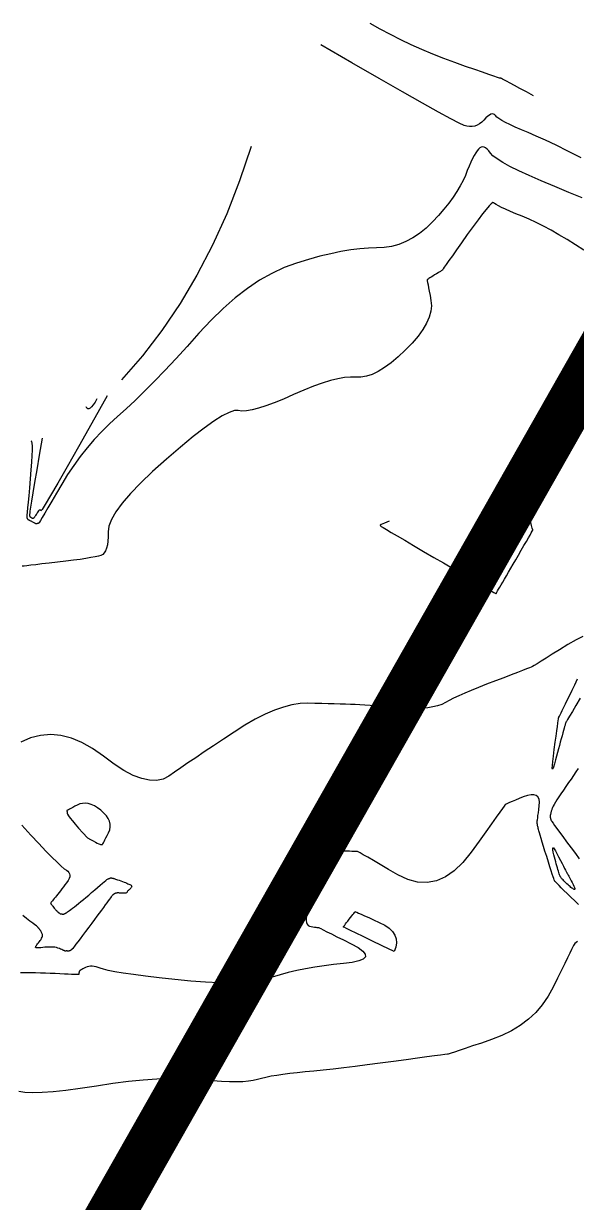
# Model space of a CAD drawing. Header units: metres. Extents: x 729358 to 732680, y 1423022 to 1426117.
# Drawn here: x 730748.8 to 730792.7, y 1425827.6 to 1425921.1 of the extents above; entities that cross this region are included whole.
import ezdxf

# ---------------------------------------------------------------- set-up
doc = ezdxf.new("R2010")
doc.units = ezdxf.units.M
doc.header["$MEASUREMENT"] = 0
doc.linetypes.add('PHANTOM', pattern=[2.5, 1.25, -0.25, 0.25, -0.25, 0.25, -0.25])
for name, color, linetype in [('36Bound', 6, 'PHANTOM'), ('CONTOUR', 59, 'Continuous'), ('INDEX-CON', 252, 'Continuous')]:
    doc.layers.add(name, color=color, linetype=linetype)

# ---------------------------------------------------------------- blocks, each defined once
blk = doc.blocks.new('ct 50 rai')
at = {"layer": 'CONTOUR', "flags": 128}
for points in [[(-212.702, 136.377), (-213.282, 136.69), (-213.788, 136.962), (-214.218, 137.193), (-214.574, 137.384), (-214.854, 137.533), (-215.059, 137.642), (-215.188, 137.71), (-215.243, 137.738), (-215.259, 137.744), (-215.273, 137.75), (-215.285, 137.756), (-215.295, 137.761), (-215.304, 137.766), (-215.311, 137.77), (-215.315, 137.774), (-215.318, 137.777), (-215.32, 137.779), (-215.323, 137.781), (-215.326, 137.781), (-215.329, 137.78), (-215.333, 137.778), (-215.337, 137.775), (-215.341, 137.772), (-215.345, 137.767), (-215.406, 137.781), (-215.578, 137.836), (-215.861, 137.932), (-216.256, 138.067), (-216.762, 138.243), (-217.379, 138.46), (-218.108, 138.716), (-218.948, 139.013), (-219.837, 139.339), (-220.713, 139.682), (-221.574, 140.043), (-222.422, 140.421), (-223.257, 140.817), (-224.078, 141.23), (-224.885, 141.661), (-225.679, 142.109)], [(-208.862, 128.27), (-209.908, 128.713), (-211.02, 129.172), (-212.101, 129.623), (-213.056, 130.04), (-213.885, 130.424), (-214.587, 130.773), (-215.162, 131.088), (-215.611, 131.369), (-215.934, 131.617), (-216.13, 131.83), (-216.261, 132.007), (-216.389, 132.144), (-216.513, 132.243), (-216.633, 132.302), (-216.749, 132.322), (-216.862, 132.303), (-216.971, 132.245), (-217.077, 132.147), (-217.184, 132.012), (-217.298, 131.842), (-217.419, 131.635), (-217.547, 131.393), (-217.681, 131.115), (-217.822, 130.801), (-217.97, 130.451), (-218.125, 130.066), (-218.304, 129.655), (-218.526, 129.23), (-218.79, 128.79), (-219.096, 128.335), (-219.445, 127.866), (-219.836, 127.382), (-220.269, 126.883), (-220.745, 126.37), (-221.249, 125.882), (-221.767, 125.46), (-222.301, 125.103), (-222.848, 124.813), (-223.41, 124.589), (-223.987, 124.43), (-224.578, 124.338), (-225.184, 124.311), (-225.82, 124.298), (-226.501, 124.245), (-227.228, 124.153), (-227.999, 124.021), (-228.816, 123.85), (-229.678, 123.639), (-230.585, 123.389), (-231.538, 123.099), (-232.512, 122.742), (-233.485, 122.288), (-234.455, 121.738), (-235.422, 121.091), (-236.388, 120.348), (-237.352, 119.509), (-238.313, 118.574), (-239.273, 117.541), (-240.212, 116.493), (-241.114, 115.508), (-241.978, 114.586), (-242.805, 113.728), (-243.594, 112.933), (-244.345, 112.201), (-245.058, 111.533), (-245.734, 110.928), (-246.379, 110.342), (-246.997, 109.732), (-247.59, 109.098), (-248.156, 108.439), (-248.697, 107.756), (-249.213, 107.048), (-249.702, 106.316), (-250.166, 105.56), (-250.588, 104.839), (-250.954, 104.214), (-251.264, 103.685), (-251.518, 103.252), (-251.715, 102.916), (-251.856, 102.675), (-251.941, 102.53), (-251.97, 102.482), (-251.97, 102.481), (-251.971, 102.48), (-251.972, 102.478), (-251.974, 102.477), (-251.976, 102.475), (-251.978, 102.473), (-251.98, 102.47), (-251.983, 102.468), (-251.986, 102.465), (-251.989, 102.462), (-251.992, 102.46), (-251.996, 102.458), (-251.999, 102.456), (-252.003, 102.455), (-252.006, 102.453), (-252.01, 102.452), (-252.015, 102.45), (-252.022, 102.448), (-252.032, 102.446), (-252.044, 102.443), (-252.058, 102.439), (-252.074, 102.435), (-252.092, 102.43), (-252.113, 102.425), (-252.134, 102.42), (-252.153, 102.416), (-252.169, 102.412), (-252.183, 102.409), (-252.195, 102.408), (-252.205, 102.406), (-252.212, 102.406), (-252.218, 102.406), (-252.225, 102.409), (-252.239, 102.415), (-252.259, 102.425), (-252.285, 102.439), (-252.317, 102.457), (-252.356, 102.478), (-252.401, 102.504), (-252.453, 102.532), (-252.505, 102.562), (-252.553, 102.588), (-252.596, 102.612), (-252.635, 102.633), (-252.669, 102.651), (-252.698, 102.666), (-252.723, 102.679), (-252.743, 102.688), (-252.759, 102.696), (-252.774, 102.703), (-252.787, 102.709), (-252.798, 102.714), (-252.808, 102.719), (-252.815, 102.722), (-252.82, 102.725), (-252.824, 102.727), (-252.826, 102.73), (-252.83, 102.734), (-252.834, 102.74), (-252.839, 102.747), (-252.845, 102.757), (-252.851, 102.768), (-252.858, 102.781), (-252.866, 102.795), (-252.874, 102.81), (-252.881, 102.824), (-252.887, 102.835), (-252.893, 102.846), (-252.898, 102.855), (-252.903, 102.863), (-252.906, 102.869), (-252.909, 102.874), (-252.912, 102.878), (-252.914, 102.882), (-252.916, 102.886), (-252.918, 102.89), (-252.919, 102.895), (-252.92, 102.899), (-252.921, 102.904), (-252.922, 102.909), (-252.918, 102.961), (-252.905, 103.108), (-252.884, 103.349), (-252.854, 103.686), (-252.815, 104.117), (-252.767, 104.643), (-252.711, 105.264), (-252.646, 105.979), (-252.585, 106.694), (-252.539, 107.311), (-252.509, 107.832), (-252.495, 108.255), (-252.496, 108.582), (-252.513, 108.812), (-252.545, 108.945), (-252.593, 108.98)], [(-247.371, 112.325), (-247.525, 112.062), (-247.667, 111.853), (-247.795, 111.696), (-247.91, 111.592), (-248.012, 111.542), (-248.101, 111.544), (-248.177, 111.599), (-248.239, 111.708)], [(-248.129, 77.488), (-247.888, 77.358), (-247.678, 77.247), (-247.499, 77.153), (-247.351, 77.077), (-247.233, 77.019), (-247.147, 76.979), (-247.09, 76.956), (-247.065, 76.951), (-247.055, 76.955), (-247.045, 76.959), (-247.035, 76.961), (-247.024, 76.964), (-247.013, 76.965), (-247.003, 76.966), (-246.992, 76.967), (-246.981, 76.966), (-246.97, 76.966), (-246.961, 76.966), (-246.952, 76.965), (-246.945, 76.965), (-246.939, 76.964), (-246.935, 76.964), (-246.931, 76.963), (-246.929, 76.962), (-246.92, 76.977), (-246.896, 77.02), (-246.859, 77.092), (-246.807, 77.194), (-246.74, 77.325), (-246.659, 77.486), (-246.564, 77.675), (-246.455, 77.894), (-246.362, 78.126), (-246.318, 78.356), (-246.321, 78.582), (-246.373, 78.806), (-246.473, 79.028), (-246.62, 79.246), (-246.816, 79.462), (-247.059, 79.675), (-247.323, 79.867), (-247.579, 80.019), (-247.826, 80.131), (-248.066, 80.203), (-248.297, 80.235), (-248.52, 80.227), (-248.736, 80.18), (-248.943, 80.092), (-249.134, 79.992), (-249.299, 79.905), (-249.439, 79.831), (-249.553, 79.77), (-249.642, 79.723), (-249.705, 79.689), (-249.743, 79.669), (-249.756, 79.662), (-249.756, 79.659), (-249.755, 79.648), (-249.754, 79.631), (-249.752, 79.607), (-249.749, 79.576), (-249.746, 79.538), (-249.742, 79.493), (-249.738, 79.441), (-249.709, 79.363), (-249.63, 79.237), (-249.503, 79.063), (-249.326, 78.843), (-249.101, 78.575), (-248.826, 78.26), (-248.502, 77.898), (-248.129, 77.488)], [(-223.77, 68.474), (-224.719, 68.93), (-225.541, 69.325), (-226.237, 69.659), (-226.806, 69.933), (-227.249, 70.145), (-227.565, 70.297), (-227.754, 70.389), (-227.818, 70.419), (-227.81, 70.429), (-227.788, 70.457), (-227.751, 70.505), (-227.699, 70.572), (-227.632, 70.658), (-227.551, 70.763), (-227.454, 70.887), (-227.343, 71.03), (-227.232, 71.173), (-227.136, 71.297), (-227.054, 71.402), (-226.987, 71.488), (-226.935, 71.554), (-226.898, 71.602), (-226.876, 71.631), (-226.868, 71.64), (-226.839, 71.627), (-226.749, 71.587), (-226.601, 71.519), (-226.392, 71.425), (-226.124, 71.304), (-225.797, 71.157), (-225.41, 70.982), (-224.964, 70.78), (-224.529, 70.556), (-224.175, 70.314), (-223.904, 70.053), (-223.714, 69.774), (-223.605, 69.476), (-223.579, 69.16), (-223.634, 68.826), (-223.77, 68.474)]]:
    blk.add_lwpolyline(points, dxfattribs=at)
at = {"layer": 'CONTOUR'}
for points in [[(-209.156, 83.004), (-209.346, 82.727), (-209.539, 82.446), (-209.735, 82.16), (-209.933, 81.871), (-210.135, 81.577), (-210.341, 81.279), (-210.535, 80.994), (-210.706, 80.738), (-210.854, 80.512), (-210.978, 80.315), (-211.078, 80.148), (-211.155, 80.01), (-211.208, 79.903), (-211.237, 79.824), (-211.254, 79.762), (-211.271, 79.703), (-211.286, 79.648), (-211.3, 79.595), (-211.314, 79.546), (-211.326, 79.499), (-211.338, 79.456), (-211.349, 79.416), (-211.358, 79.379), (-211.367, 79.347), (-211.374, 79.319), (-211.38, 79.296), (-211.385, 79.276), (-211.389, 79.261), (-211.392, 79.251), (-211.393, 79.244), (-211.394, 79.24), (-211.395, 79.237), (-211.396, 79.234), (-211.396, 79.231), (-211.397, 79.229), (-211.397, 79.228), (-211.397, 79.227), (-211.397, 79.226), (-211.397, 79.224), (-211.396, 79.219), (-211.395, 79.21), (-211.393, 79.197), (-211.39, 79.181), (-211.387, 79.161), (-211.383, 79.138), (-211.379, 79.111), (-211.375, 79.084), (-211.371, 79.06), (-211.368, 79.04), (-211.365, 79.023), (-211.363, 79.01), (-211.362, 78.999), (-211.361, 78.993), (-211.36, 78.989), (-211.359, 78.985), (-211.355, 78.977), (-211.35, 78.965), (-211.342, 78.949), (-211.331, 78.929), (-211.319, 78.905), (-211.305, 78.877), (-211.288, 78.844), (-211.248, 78.781), (-211.164, 78.66), (-211.036, 78.48), (-210.863, 78.242), (-210.647, 77.946), (-210.386, 77.591), (-210.082, 77.179), (-209.733, 76.708), (-209.385, 76.239), (-209.083, 75.831)], [(-209.15, 72.209), (-209.444, 72.484), (-209.749, 72.781), (-210.041, 73.069), (-210.294, 73.32), (-210.509, 73.532), (-210.685, 73.706), (-210.822, 73.843), (-210.92, 73.941), (-210.98, 74.001), (-211.002, 74.023), (-211.004, 74.027), (-211.008, 74.033), (-211.013, 74.041), (-211.019, 74.05), (-211.026, 74.062), (-211.034, 74.075), (-211.044, 74.091), (-211.054, 74.108), (-211.074, 74.154), (-211.11, 74.254), (-211.162, 74.409), (-211.23, 74.618), (-211.315, 74.881), (-211.416, 75.199), (-211.534, 75.572), (-211.668, 75.999), (-211.802, 76.43), (-211.922, 76.815), (-212.026, 77.154), (-212.115, 77.448), (-212.189, 77.695), (-212.248, 77.897), (-212.291, 78.052), (-212.32, 78.162), (-212.339, 78.245), (-212.357, 78.319), (-212.372, 78.386), (-212.384, 78.444), (-212.394, 78.494), (-212.402, 78.536), (-212.408, 78.571), (-212.411, 78.597), (-212.413, 78.618), (-212.415, 78.637), (-212.416, 78.655), (-212.418, 78.67), (-212.419, 78.684), (-212.42, 78.697), (-212.421, 78.707), (-212.421, 78.715), (-212.422, 78.722), (-212.422, 78.729), (-212.423, 78.734), (-212.423, 78.739), (-212.423, 78.742), (-212.423, 78.745), (-212.423, 78.747), (-212.423, 78.748), (-212.421, 78.768), (-212.413, 78.829), (-212.4, 78.93), (-212.382, 79.071), (-212.358, 79.253), (-212.33, 79.474), (-212.296, 79.736), (-212.257, 80.038), (-212.241, 80.33), (-212.274, 80.564), (-212.358, 80.74), (-212.491, 80.857), (-212.675, 80.916), (-212.909, 80.915), (-213.193, 80.857), (-213.526, 80.74), (-213.863, 80.601), (-214.156, 80.479), (-214.406, 80.374), (-214.611, 80.284), (-214.772, 80.211), (-214.89, 80.154), (-214.964, 80.113), (-214.994, 80.089), (-215.042, 80.017), (-215.172, 79.832), (-215.383, 79.534), (-215.675, 79.124), (-216.049, 78.602), (-216.504, 77.967), (-217.039, 77.219), (-217.656, 76.359), (-218.323, 75.529), (-219.007, 74.872), (-219.709, 74.387), (-220.428, 74.075), (-221.165, 73.936), (-221.92, 73.969), (-222.692, 74.174), (-223.482, 74.553), (-224.231, 74.988), (-224.881, 75.366), (-225.43, 75.685), (-225.879, 75.946), (-226.229, 76.15), (-226.479, 76.295), (-226.629, 76.382), (-226.679, 76.411), (-226.697, 76.411), (-226.75, 76.412), (-226.84, 76.413), (-226.965, 76.415), (-227.126, 76.418), (-227.323, 76.421), (-227.556, 76.425), (-227.824, 76.429), (-228.109, 76.423), (-228.391, 76.393), (-228.671, 76.342), (-228.948, 76.267), (-229.222, 76.17), (-229.494, 76.051), (-229.762, 75.909), (-230.029, 75.744), (-230.271, 75.561), (-230.469, 75.362), (-230.623, 75.147), (-230.733, 74.917), (-230.798, 74.671), (-230.818, 74.41), (-230.794, 74.134), (-230.726, 73.842), (-230.646, 73.544), (-230.586, 73.251), (-230.547, 72.962), (-230.529, 72.677), (-230.531, 72.397), (-230.553, 72.121), (-230.597, 71.849), (-230.661, 71.582), (-230.721, 71.332), (-230.753, 71.113), (-230.757, 70.925), (-230.734, 70.767), (-230.682, 70.64), (-230.603, 70.544), (-230.496, 70.478), (-230.36, 70.443), (-230.221, 70.425), (-230.099, 70.409), (-229.997, 70.395), (-229.913, 70.384), (-229.848, 70.376), (-229.801, 70.369), (-229.773, 70.366), (-229.764, 70.364), (-229.764, 70.364), (-229.764, 70.364), (-229.764, 70.364), (-229.764, 70.364), (-229.764, 70.364), (-229.764, 70.364), (-229.764, 70.364), (-229.764, 70.364), (-229.723, 70.344), (-229.603, 70.284), (-229.403, 70.184), (-229.122, 70.044), (-228.761, 69.864), (-228.32, 69.644), (-227.798, 69.384), (-227.196, 69.084), (-226.644, 68.779), (-226.272, 68.506), (-226.078, 68.263), (-226.064, 68.052), (-226.23, 67.871), (-226.574, 67.721), (-227.098, 67.602), (-227.802, 67.514), (-228.585, 67.434), (-229.346, 67.339), (-230.087, 67.227), (-230.807, 67.101), (-231.505, 66.958), (-232.183, 66.801), (-232.84, 66.627), (-233.475, 66.439), (-234.143, 66.264), (-234.895, 66.132), (-235.733, 66.043), (-236.655, 65.997), (-237.662, 65.994), (-238.754, 66.034), (-239.932, 66.118), (-241.193, 66.244), (-242.427, 66.387), (-243.52, 66.522), (-244.471, 66.647), (-245.281, 66.763), (-245.95, 66.87), (-246.478, 66.968), (-246.864, 67.057), (-247.11, 67.137), (-247.281, 67.203), (-247.445, 67.253), (-247.602, 67.286), (-247.752, 67.302), (-247.894, 67.302), (-248.03, 67.284), (-248.158, 67.249), (-248.28, 67.198), (-248.391, 67.141), (-248.487, 67.089), (-248.57, 67.044), (-248.639, 67.005), (-248.693, 66.971), (-248.734, 66.943), (-248.76, 66.921), (-248.773, 66.905), (-248.778, 66.892), (-248.783, 66.878), (-248.787, 66.864), (-248.791, 66.849), (-248.794, 66.834), (-248.796, 66.818), (-248.798, 66.801), (-248.8, 66.785), (-248.8, 66.768), (-248.801, 66.751), (-248.801, 66.736), (-248.801, 66.721), (-248.801, 66.706), (-248.8, 66.693), (-248.798, 66.679), (-248.797, 66.667), (-248.819, 66.657), (-248.888, 66.651), (-249.006, 66.649), (-249.172, 66.651), (-249.385, 66.657), (-249.646, 66.667), (-249.955, 66.682), (-250.312, 66.7), (-250.694, 66.719), (-251.079, 66.735), (-251.467, 66.748), (-251.858, 66.759), (-252.251, 66.766), (-252.647, 66.77), (-253.046, 66.771), (-253.447, 66.769)], [(-213.683, 106.588), (-213.77, 106.555), (-213.806, 106.542)], [(-213.659, 106.46), (-213.683, 106.588)], [(-224.177, 102.615), (-224.539, 102.469), (-224.799, 102.358), (-224.883, 102.311), (-224.879, 102.297), (-224.876, 102.284), (-224.873, 102.273), (-224.87, 102.264), (-224.868, 102.256), (-224.867, 102.25), (-224.866, 102.245), (-224.865, 102.242), (-224.811, 102.209), (-224.65, 102.113), (-224.382, 101.955), (-224.007, 101.734), (-223.526, 101.451), (-222.937, 101.106), (-222.242, 100.697), (-221.439, 100.227), (-220.619, 99.745), (-219.869, 99.306), (-219.19, 98.908), (-218.582, 98.551), (-218.045, 98.236), (-217.578, 97.962), (-217.182, 97.73), (-216.857, 97.539), (-216.585, 97.38), (-216.35, 97.242), (-216.15, 97.125), (-215.987, 97.029), (-215.861, 96.955), (-215.77, 96.902), (-215.715, 96.87), (-215.697, 96.859), (-215.697, 96.859), (-215.697, 96.859), (-215.697, 96.859), (-215.697, 96.859), (-215.697, 96.859), (-215.697, 96.859), (-215.697, 96.859), (-215.697, 96.86), (-215.688, 96.874), (-215.663, 96.918), (-215.62, 96.99), (-215.561, 97.092), (-215.485, 97.222), (-215.392, 97.382), (-215.283, 97.571), (-215.156, 97.788), (-215.015, 98.031), (-214.862, 98.294), (-214.696, 98.579), (-214.519, 98.884), (-214.329, 99.21), (-214.127, 99.557), (-213.913, 99.925), (-213.686, 100.314), (-213.469, 100.689), (-213.281, 101.016), (-213.122, 101.293), (-212.992, 101.523), (-212.892, 101.703), (-212.821, 101.835), (-212.78, 101.918), (-212.768, 101.953), (-212.771, 101.963), (-212.775, 101.971), (-212.779, 101.978), (-212.783, 101.983), (-212.788, 101.986), (-212.793, 101.989), (-212.799, 101.989), (-212.806, 101.988), (-212.825, 102.058), (-212.871, 102.273), (-212.942, 102.632), (-213.038, 103.135), (-213.141, 103.675)]]:
    blk.add_lwpolyline(points, dxfattribs=at)
at = {"layer": 'INDEX-CON', "flags": 128}
for points in [[(-208.936, 131.454), (-209.982, 131.984), (-210.924, 132.45), (-211.763, 132.85), (-212.499, 133.185), (-213.131, 133.455), (-213.68, 133.684), (-214.164, 133.895), (-214.585, 134.09), (-214.941, 134.267), (-215.233, 134.427), (-215.461, 134.57), (-215.625, 134.695), (-215.724, 134.803), (-215.798, 134.885), (-215.884, 134.931), (-215.982, 134.941), (-216.092, 134.916), (-216.215, 134.854), (-216.349, 134.757), (-216.496, 134.624), (-216.656, 134.456), (-216.825, 134.286), (-217.002, 134.149), (-217.187, 134.046), (-217.38, 133.977), (-217.581, 133.94), (-217.79, 133.938), (-218.006, 133.968), (-218.231, 134.032), (-218.608, 134.203), (-219.284, 134.554), (-220.259, 135.084), (-221.532, 135.795), (-223.104, 136.685), (-224.975, 137.755), (-227.144, 139.005), (-229.611, 140.435)], [(-235.124, 132.359), (-236.045, 129.63), (-237.071, 127.018), (-238.201, 124.525), (-239.435, 122.15), (-240.773, 119.894), (-242.216, 117.755), (-243.762, 115.735), (-245.412, 113.833)], [(-208.707, 124.122), (-209.391, 124.562), (-210.054, 124.973), (-210.698, 125.354), (-211.321, 125.705), (-211.924, 126.026), (-212.507, 126.318), (-213.069, 126.58), (-213.612, 126.813), (-214.114, 127.02), (-214.553, 127.207), (-214.93, 127.373), (-215.245, 127.519), (-215.498, 127.643), (-215.689, 127.747), (-215.818, 127.831), (-215.884, 127.893), (-215.948, 127.9), (-216.068, 127.814), (-216.244, 127.636), (-216.476, 127.365), (-216.765, 127.003), (-217.109, 126.548), (-217.51, 126.001), (-217.968, 125.362), (-218.423, 124.719), (-218.818, 124.161), (-219.153, 123.688), (-219.427, 123.299), (-219.641, 122.995), (-219.795, 122.776), (-219.888, 122.641), (-219.921, 122.592), (-219.924, 122.585), (-219.927, 122.578), (-219.93, 122.572), (-219.933, 122.567), (-219.936, 122.562), (-219.938, 122.557), (-219.941, 122.553), (-219.944, 122.55), (-219.957, 122.541), (-219.988, 122.521), (-220.037, 122.49), (-220.105, 122.447), (-220.191, 122.392), (-220.296, 122.327), (-220.42, 122.25), (-220.562, 122.162), (-220.704, 122.074), (-220.827, 121.997), (-220.932, 121.933), (-221.017, 121.88), (-221.083, 121.839), (-221.13, 121.809), (-221.159, 121.792), (-221.168, 121.786), (-221.163, 121.76), (-221.148, 121.683), (-221.124, 121.555), (-221.089, 121.375), (-221.045, 121.144), (-220.991, 120.862), (-220.927, 120.528), (-220.853, 120.143), (-220.816, 119.723), (-220.863, 119.281), (-220.992, 118.818), (-221.205, 118.335), (-221.502, 117.831), (-221.881, 117.306), (-222.344, 116.76), (-222.891, 116.194), (-223.467, 115.655), (-224.018, 115.194), (-224.546, 114.81), (-225.049, 114.502), (-225.527, 114.272), (-225.982, 114.119), (-226.412, 114.043), (-226.817, 114.044), (-227.239, 114.057), (-227.717, 114.017), (-228.251, 113.924), (-228.842, 113.779), (-229.488, 113.581), (-230.191, 113.329), (-230.95, 113.025), (-231.765, 112.668), (-232.572, 112.313), (-233.305, 112.014), (-233.963, 111.771), (-234.548, 111.583), (-235.06, 111.452), (-235.497, 111.377), (-235.86, 111.358), (-236.15, 111.395), (-236.46, 111.392), (-236.886, 111.252), (-237.426, 110.976), (-238.082, 110.563), (-238.853, 110.014), (-239.739, 109.328), (-240.74, 108.506), (-241.856, 107.547), (-242.956, 106.559), (-243.907, 105.646), (-244.709, 104.811), (-245.363, 104.052), (-245.868, 103.37), (-246.225, 102.764), (-246.433, 102.235), (-246.493, 101.782), (-246.488, 101.391), (-246.506, 101.044), (-246.545, 100.742), (-246.606, 100.485), (-246.688, 100.273), (-246.792, 100.106), (-246.918, 99.984), (-247.065, 99.906), (-247.257, 99.85), (-247.518, 99.79), (-247.847, 99.728), (-248.244, 99.662), (-248.709, 99.592), (-249.243, 99.52), (-249.845, 99.444), (-250.516, 99.365), (-251.177, 99.29), (-251.75, 99.224), (-252.235, 99.169), (-252.632, 99.123), (-252.942, 99.088), (-253.163, 99.063), (-253.297, 99.047)], [(-246.571, 112.579), (-247.788, 110.401), (-248.845, 108.519), (-249.742, 106.934), (-250.48, 105.645), (-251.057, 104.653), (-251.476, 103.957), (-251.734, 103.557), (-251.832, 103.454), (-251.853, 103.491), (-251.878, 103.512), (-251.907, 103.517), (-251.94, 103.505), (-251.976, 103.477), (-252.017, 103.432), (-252.062, 103.372), (-252.111, 103.295), (-252.159, 103.215), (-252.202, 103.143), (-252.24, 103.082), (-252.273, 103.029), (-252.3, 102.986), (-252.322, 102.951), (-252.339, 102.927), (-252.351, 102.911), (-252.36, 102.9), (-252.369, 102.891), (-252.378, 102.881), (-252.387, 102.873), (-252.395, 102.865), (-252.404, 102.858), (-252.412, 102.852), (-252.42, 102.847), (-252.428, 102.842), (-252.438, 102.839), (-252.449, 102.838), (-252.461, 102.839), (-252.474, 102.841), (-252.488, 102.845), (-252.504, 102.85), (-252.52, 102.857), (-252.537, 102.865), (-252.552, 102.872), (-252.565, 102.878), (-252.577, 102.884), (-252.588, 102.89), (-252.598, 102.895), (-252.606, 102.9), (-252.613, 102.904), (-252.619, 102.908), (-252.624, 102.911), (-252.628, 102.914), (-252.632, 102.917), (-252.635, 102.919), (-252.637, 102.92), (-252.638, 102.922), (-252.639, 102.922), (-252.639, 102.924), (-252.641, 102.926), (-252.643, 102.929), (-252.646, 102.934), (-252.65, 102.94), (-252.655, 102.947), (-252.661, 102.955), (-252.667, 102.965), (-252.673, 102.975), (-252.679, 102.986), (-252.684, 102.996), (-252.688, 103.007), (-252.692, 103.018), (-252.694, 103.029), (-252.696, 103.041), (-252.697, 103.052), (-252.698, 103.066), (-252.698, 103.085), (-252.697, 103.108), (-252.696, 103.135), (-252.694, 103.167), (-252.691, 103.203), (-252.688, 103.244), (-252.684, 103.289), (-252.665, 103.423), (-252.616, 103.73), (-252.538, 104.211), (-252.43, 104.865), (-252.293, 105.692), (-252.126, 106.693), (-251.93, 107.867), (-251.704, 109.214)], [(-210.58, 74.401), (-210.589, 74.42), (-210.602, 74.453), (-210.619, 74.502), (-210.641, 74.566), (-210.667, 74.645), (-210.698, 74.739), (-210.733, 74.849), (-210.772, 74.974), (-210.814, 75.111), (-210.857, 75.258), (-210.902, 75.416), (-210.947, 75.583), (-210.994, 75.76), (-211.042, 75.947), (-211.091, 76.144), (-211.142, 76.351), (-211.18, 76.531), (-211.192, 76.647), (-211.178, 76.698), (-211.138, 76.685), (-211.073, 76.607), (-210.981, 76.465), (-210.864, 76.259), (-210.721, 75.989), (-210.574, 75.704), (-210.446, 75.456), (-210.337, 75.244), (-210.246, 75.069), (-210.174, 74.931), (-210.121, 74.828), (-210.087, 74.762), (-210.072, 74.733), (-210.066, 74.722), (-210.06, 74.711), (-210.054, 74.7), (-210.048, 74.689), (-210.042, 74.678), (-210.036, 74.667), (-210.031, 74.657), (-210.025, 74.646), (-210.014, 74.625), (-209.993, 74.585), (-209.961, 74.526), (-209.918, 74.447), (-209.865, 74.348), (-209.802, 74.229), (-209.728, 74.091), (-209.644, 73.934), (-209.564, 73.779), (-209.503, 73.651), (-209.461, 73.548), (-209.438, 73.471), (-209.434, 73.419), (-209.449, 73.394), (-209.484, 73.394), (-209.537, 73.42), (-209.602, 73.461), (-209.67, 73.509), (-209.741, 73.563), (-209.815, 73.624), (-209.893, 73.69), (-209.973, 73.762), (-210.057, 73.841), (-210.145, 73.926), (-210.229, 74.01), (-210.305, 74.087), (-210.372, 74.157), (-210.431, 74.22), (-210.481, 74.276), (-210.523, 74.325), (-210.556, 74.367), (-210.58, 74.401)]]:
    blk.add_lwpolyline(points, dxfattribs=at)
at = {"layer": 'INDEX-CON'}
for points in [[(-208.997, 88.566), (-209.342, 87.993), (-209.625, 87.522), (-209.846, 87.153), (-210.005, 86.888), (-210.102, 86.724), (-210.137, 86.663), (-210.141, 86.654), (-210.145, 86.645), (-210.149, 86.636), (-210.153, 86.627), (-210.156, 86.619), (-210.16, 86.611), (-210.163, 86.603), (-210.166, 86.596), (-210.173, 86.574), (-210.189, 86.522), (-210.212, 86.441), (-210.243, 86.331), (-210.283, 86.19), (-210.33, 86.02), (-210.386, 85.821), (-210.449, 85.592), (-210.518, 85.343), (-210.588, 85.086), (-210.661, 84.821), (-210.735, 84.546), (-210.812, 84.263), (-210.89, 83.971), (-210.97, 83.67), (-211.052, 83.36), (-211.125, 83.104), (-211.178, 82.961), (-211.21, 82.934), (-211.221, 83.02), (-211.213, 83.222), (-211.184, 83.537), (-211.134, 83.968), (-211.065, 84.512), (-210.989, 85.077), (-210.924, 85.568), (-210.868, 85.985), (-210.822, 86.328), (-210.785, 86.597), (-210.758, 86.792), (-210.741, 86.913), (-210.733, 86.96), (-210.73, 86.969), (-210.727, 86.979), (-210.724, 86.989), (-210.721, 86.998), (-210.719, 87.007), (-210.716, 87.016), (-210.713, 87.025), (-210.711, 87.034), (-210.698, 87.064), (-210.663, 87.136), (-210.608, 87.251), (-210.531, 87.408), (-210.432, 87.608), (-210.313, 87.849), (-210.172, 88.134), (-210.01, 88.46), (-209.831, 88.823), (-209.639, 89.217), (-209.435, 89.642), (-209.219, 90.098)], [(-208.805, 93.462), (-209.331, 93.214), (-209.98, 92.836), (-210.647, 92.421), (-211.225, 92.06), (-211.715, 91.755), (-212.117, 91.505), (-212.43, 91.309), (-212.655, 91.169), (-212.792, 91.084), (-212.841, 91.053), (-212.89, 91.034), (-213.029, 90.98), (-213.258, 90.892), (-213.576, 90.771), (-213.983, 90.615), (-214.48, 90.426), (-215.067, 90.202), (-215.744, 89.945), (-216.437, 89.678), (-217.073, 89.426), (-217.654, 89.189), (-218.178, 88.967), (-218.646, 88.76), (-219.058, 88.568), (-219.413, 88.39), (-219.712, 88.228), (-220.002, 88.085), (-220.331, 87.969), (-220.699, 87.877), (-221.106, 87.812), (-221.551, 87.772), (-222.035, 87.758), (-222.557, 87.769), (-223.119, 87.807), (-223.686, 87.854), (-224.224, 87.898), (-224.735, 87.937), (-225.218, 87.972), (-225.673, 88.002), (-226.1, 88.028), (-226.499, 88.05), (-226.87, 88.067), (-227.241, 88.082), (-227.641, 88.096), (-228.07, 88.11), (-228.528, 88.123), (-229.014, 88.135), (-229.529, 88.146), (-230.072, 88.157), (-230.644, 88.166), (-231.249, 88.139), (-231.889, 88.038), (-232.565, 87.864), (-233.277, 87.615), (-234.025, 87.293), (-234.808, 86.898), (-235.627, 86.429), (-236.482, 85.886), (-237.327, 85.324), (-238.116, 84.797), (-238.849, 84.307), (-239.526, 83.852), (-240.147, 83.432), (-240.712, 83.048), (-241.222, 82.7), (-241.675, 82.388), (-242.128, 82.155), (-242.636, 82.044), (-243.2, 82.057), (-243.82, 82.192), (-244.495, 82.45), (-245.226, 82.83), (-246.012, 83.334), (-246.853, 83.96), (-247.717, 84.579), (-248.568, 85.062), (-249.406, 85.407), (-250.233, 85.616), (-251.047, 85.688), (-251.848, 85.623), (-252.638, 85.421), (-253.415, 85.082)], [(-253.343, 78.49), (-252.628, 77.715), (-251.99, 77.034), (-251.43, 76.446), (-250.948, 75.952), (-250.543, 75.552), (-250.216, 75.246), (-249.966, 75.033), (-249.794, 74.914), (-249.677, 74.836), (-249.593, 74.745), (-249.542, 74.641), (-249.524, 74.525), (-249.539, 74.396), (-249.587, 74.254), (-249.668, 74.1), (-249.782, 73.933), (-249.91, 73.763), (-250.033, 73.601), (-250.152, 73.445), (-250.266, 73.298), (-250.375, 73.157), (-250.479, 73.024), (-250.579, 72.898), (-250.674, 72.78), (-250.762, 72.672), (-250.837, 72.578), (-250.902, 72.498), (-250.955, 72.432), (-250.996, 72.381), (-251.027, 72.343), (-251.046, 72.319), (-251.053, 72.31), (-251.051, 72.303), (-251.042, 72.286), (-251.024, 72.26), (-250.999, 72.226), (-250.966, 72.181), (-250.925, 72.128), (-250.877, 72.065), (-250.821, 71.993), (-250.764, 71.921), (-250.713, 71.857), (-250.668, 71.801), (-250.629, 71.754), (-250.597, 71.716), (-250.57, 71.686), (-250.55, 71.664), (-250.535, 71.651), (-250.523, 71.641), (-250.509, 71.631), (-250.494, 71.619), (-250.478, 71.607), (-250.46, 71.593), (-250.44, 71.578), (-250.419, 71.562), (-250.396, 71.546), (-250.374, 71.529), (-250.355, 71.515), (-250.338, 71.503), (-250.323, 71.493), (-250.312, 71.484), (-250.303, 71.478), (-250.296, 71.474), (-250.292, 71.472), (-250.288, 71.47), (-250.281, 71.469), (-250.271, 71.467), (-250.257, 71.464), (-250.241, 71.462), (-250.221, 71.459), (-250.198, 71.455), (-250.172, 71.452), (-250.146, 71.448), (-250.123, 71.445), (-250.103, 71.443), (-250.086, 71.441), (-250.072, 71.439), (-250.061, 71.438), (-250.053, 71.437), (-250.048, 71.437), (-250.045, 71.437), (-250.042, 71.437), (-250.039, 71.438), (-250.036, 71.438), (-250.033, 71.439), (-250.03, 71.44), (-250.027, 71.441), (-250.025, 71.442), (-250.021, 71.443), (-250.014, 71.446), (-250.004, 71.45), (-249.992, 71.456), (-249.977, 71.462), (-249.959, 71.469), (-249.938, 71.478), (-249.914, 71.487), (-249.89, 71.497), (-249.869, 71.506), (-249.85, 71.514), (-249.835, 71.521), (-249.822, 71.527), (-249.812, 71.532), (-249.804, 71.536), (-249.8, 71.539), (-249.787, 71.549), (-249.755, 71.573), (-249.704, 71.612), (-249.635, 71.665), (-249.546, 71.732), (-249.438, 71.814), (-249.311, 71.909), (-249.166, 72.02), (-249.005, 72.143), (-248.832, 72.279), (-248.648, 72.427), (-248.452, 72.588), (-248.244, 72.761), (-248.025, 72.947), (-247.794, 73.145), (-247.551, 73.355), (-247.317, 73.559), (-247.112, 73.735), (-246.936, 73.886), (-246.789, 74.009), (-246.671, 74.107), (-246.583, 74.177), (-246.523, 74.221), (-246.492, 74.239), (-246.477, 74.244), (-246.461, 74.248), (-246.446, 74.254), (-246.431, 74.259), (-246.417, 74.265), (-246.403, 74.27), (-246.389, 74.277), (-246.376, 74.283), (-246.363, 74.289), (-246.35, 74.295), (-246.336, 74.299), (-246.322, 74.303), (-246.308, 74.306), (-246.294, 74.307), (-246.28, 74.308), (-246.266, 74.309), (-246.252, 74.308), (-246.24, 74.308), (-246.229, 74.308), (-246.22, 74.307), (-246.212, 74.307), (-246.206, 74.306), (-246.201, 74.305), (-246.198, 74.305), (-246.195, 74.304), (-246.189, 74.303), (-246.182, 74.301), (-246.173, 74.299), (-246.162, 74.297), (-246.149, 74.294), (-246.134, 74.291), (-246.118, 74.288), (-246.101, 74.285), (-246.087, 74.282), (-246.075, 74.28), (-246.064, 74.278), (-246.057, 74.277), (-246.051, 74.275), (-246.047, 74.275), (-246.046, 74.274), (-246.037, 74.271), (-246.01, 74.262), (-245.966, 74.246), (-245.904, 74.224), (-245.825, 74.195), (-245.729, 74.161), (-245.615, 74.12), (-245.483, 74.073), (-245.348, 74.024), (-245.224, 73.977), (-245.112, 73.934), (-245.01, 73.893), (-244.92, 73.854), (-244.84, 73.818), (-244.772, 73.785), (-244.714, 73.755), (-244.669, 73.724), (-244.638, 73.692), (-244.62, 73.657), (-244.616, 73.619), (-244.625, 73.58), (-244.649, 73.538), (-244.685, 73.493), (-244.736, 73.447), (-244.79, 73.4), (-244.838, 73.357), (-244.879, 73.317), (-244.915, 73.28), (-244.945, 73.246), (-244.969, 73.216), (-244.986, 73.188), (-244.998, 73.163), (-245.011, 73.142), (-245.034, 73.125), (-245.067, 73.111), (-245.109, 73.101), (-245.162, 73.094), (-245.224, 73.091), (-245.295, 73.092), (-245.377, 73.097), (-245.458, 73.103), (-245.529, 73.109), (-245.589, 73.113), (-245.64, 73.117), (-245.68, 73.119), (-245.709, 73.121), (-245.729, 73.122), (-245.738, 73.122), (-245.743, 73.122), (-245.751, 73.12), (-245.762, 73.119), (-245.776, 73.116), (-245.792, 73.113), (-245.812, 73.11), (-245.834, 73.106), (-245.859, 73.101), (-245.885, 73.095), (-245.91, 73.088), (-245.934, 73.08), (-245.957, 73.07), (-245.979, 73.059), (-246, 73.046), (-246.021, 73.033), (-246.04, 73.017), (-246.058, 73.002), (-246.073, 72.989), (-246.087, 72.978), (-246.097, 72.969), (-246.106, 72.962), (-246.112, 72.957), (-246.116, 72.954), (-246.117, 72.953), (-246.117, 72.952), (-246.119, 72.951), (-246.121, 72.95), (-246.123, 72.948), (-246.126, 72.945), (-246.13, 72.943), (-246.135, 72.939), (-246.14, 72.936), (-246.145, 72.932), (-246.15, 72.929), (-246.154, 72.926), (-246.157, 72.924), (-246.16, 72.922), (-246.162, 72.92), (-246.163, 72.919), (-246.164, 72.918), (-246.173, 72.906), (-246.199, 72.871), (-246.242, 72.812), (-246.301, 72.73), (-246.378, 72.625), (-246.472, 72.497), (-246.583, 72.345), (-246.71, 72.17), (-246.854, 71.974), (-247.012, 71.759), (-247.185, 71.525), (-247.372, 71.271), (-247.575, 70.999), (-247.792, 70.708), (-248.024, 70.397), (-248.27, 70.068), (-248.509, 69.749), (-248.717, 69.472), (-248.894, 69.237), (-249.041, 69.043), (-249.157, 68.89), (-249.243, 68.778), (-249.298, 68.708), (-249.323, 68.679), (-249.332, 68.671), (-249.343, 68.662), (-249.354, 68.653), (-249.365, 68.643), (-249.378, 68.632), (-249.391, 68.621), (-249.404, 68.609), (-249.418, 68.596), (-249.433, 68.584), (-249.449, 68.573), (-249.465, 68.562), (-249.481, 68.552), (-249.498, 68.543), (-249.516, 68.535), (-249.534, 68.528), (-249.553, 68.522), (-249.573, 68.516), (-249.592, 68.512), (-249.612, 68.508), (-249.632, 68.506), (-249.652, 68.505), (-249.672, 68.505), (-249.692, 68.506), (-249.713, 68.508), (-249.733, 68.511), (-249.752, 68.512), (-249.769, 68.514), (-249.785, 68.514), (-249.799, 68.514), (-249.812, 68.513), (-249.824, 68.512), (-249.834, 68.51), (-249.843, 68.508), (-249.851, 68.506), (-249.857, 68.505), (-249.863, 68.504), (-249.867, 68.503), (-249.87, 68.502), (-249.871, 68.502), (-249.872, 68.502), (-249.873, 68.502), (-249.874, 68.502), (-249.876, 68.503), (-249.88, 68.504), (-249.884, 68.505), (-249.89, 68.506), (-249.896, 68.508), (-249.903, 68.51), (-249.917, 68.515), (-249.943, 68.525), (-249.981, 68.541), (-250.032, 68.562), (-250.094, 68.589), (-250.169, 68.621), (-250.256, 68.658), (-250.356, 68.701), (-250.466, 68.743), (-250.585, 68.776), (-250.714, 68.802), (-250.853, 68.819), (-251.001, 68.827), (-251.158, 68.828), (-251.325, 68.82), (-251.502, 68.804), (-251.672, 68.786), (-251.82, 68.773), (-251.946, 68.765), (-252.05, 68.761), (-252.133, 68.763), (-252.193, 68.769), (-252.231, 68.78), (-252.248, 68.796), (-252.247, 68.819), (-252.237, 68.851), (-252.215, 68.894), (-252.183, 68.946), (-252.14, 69.008), (-252.086, 69.08), (-252.021, 69.162), (-251.946, 69.253), (-251.872, 69.347), (-251.811, 69.436), (-251.763, 69.52), (-251.728, 69.599), (-251.706, 69.674), (-251.697, 69.744), (-251.701, 69.809), (-251.719, 69.869), (-251.742, 69.924), (-251.766, 69.976), (-251.789, 70.023), (-251.811, 70.067), (-251.833, 70.106), (-251.855, 70.142), (-251.876, 70.173), (-251.897, 70.2), (-251.917, 70.225), (-251.936, 70.248), (-251.954, 70.27), (-251.971, 70.29), (-251.987, 70.309), (-252.001, 70.326), (-252.015, 70.342), (-252.027, 70.356), (-252.039, 70.369), (-252.049, 70.381), (-252.058, 70.391), (-252.065, 70.4), (-252.072, 70.408), (-252.077, 70.414), (-252.082, 70.418), (-252.085, 70.421), (-252.111, 70.442), (-252.185, 70.499), (-252.307, 70.593), (-252.476, 70.723), (-252.693, 70.89), (-252.957, 71.094), (-253.269, 71.334)], [(-209.229, 69.271), (-209.335, 69.183), (-209.422, 69.099), (-209.488, 69.02), (-209.533, 68.946), (-209.59, 68.831), (-209.688, 68.631), (-209.828, 68.346), (-210.009, 67.975), (-210.233, 67.519), (-210.498, 66.978), (-210.805, 66.351), (-211.153, 65.64), (-211.553, 64.914), (-212.014, 64.248), (-212.536, 63.639), (-213.118, 63.09), (-213.761, 62.598), (-214.464, 62.166), (-215.229, 61.792), (-216.054, 61.476), (-216.856, 61.207), (-217.551, 60.975), (-218.14, 60.778), (-218.621, 60.617), (-218.995, 60.491), (-219.263, 60.402), (-219.423, 60.348), (-219.477, 60.33), (-219.545, 60.321), (-219.749, 60.293), (-220.09, 60.247), (-220.567, 60.183), (-221.18, 60.101), (-221.929, 60), (-222.815, 59.88), (-223.836, 59.743), (-224.899, 59.602), (-225.908, 59.471), (-226.864, 59.351), (-227.765, 59.242), (-228.613, 59.144), (-229.406, 59.057), (-230.146, 58.981), (-230.832, 58.915), (-231.469, 58.853), (-232.059, 58.787), (-232.603, 58.717), (-233.102, 58.643), (-233.554, 58.565), (-233.961, 58.483), (-234.322, 58.397), (-234.637, 58.307), (-234.959, 58.227), (-235.343, 58.169), (-235.788, 58.133), (-236.293, 58.12), (-236.86, 58.13), (-237.488, 58.162), (-238.178, 58.217), (-238.928, 58.294), (-239.744, 58.364), (-240.63, 58.395), (-241.586, 58.389), (-242.613, 58.345), (-243.71, 58.262), (-244.876, 58.142), (-246.114, 57.983), (-247.421, 57.787), (-248.697, 57.594), (-249.84, 57.444), (-250.851, 57.338), (-251.729, 57.276), (-252.475, 57.258), (-253.088, 57.283), (-253.568, 57.352)]]:
    blk.add_lwpolyline(points, dxfattribs=at)

msp = doc.modelspace()

# ---------------------------------------------------------------- linework, layer by layer
at = {"layer": '36Bound', "const_width": 3.84}
msp.add_lwpolyline([(731089.287, 1424869.871), (731097.585, 1425120.068), (731110.411, 1425192.418), (731138.066, 1425349.107), (731186.636, 1425492.901), (731134.878, 1425523.957), (731220.888, 1425664.901), (730803.807, 1425911.355), (730764.779, 1425842.605), (730723.843, 1425770.493), (730682.741, 1425698.758), (730672.5, 1425703.906), (730659.078, 1425710.654), (730650.067, 1425715.184), (730455.778, 1425812.855), (730385.149, 1425653.569), (730390.362, 1425601.868), (730354.833, 1425374.706), (730264.082, 1425176.503), (730117.503, 1425088.872), (729994.076, 1425024.159), (729814.031, 1424892.64)], dxfattribs=at)

# ---------------------------------------------------------------- block references
msp.add_blockref('ct 50 rai', (731002.018, 1425779.034, 78))

doc.saveas('drawing.dxf')
